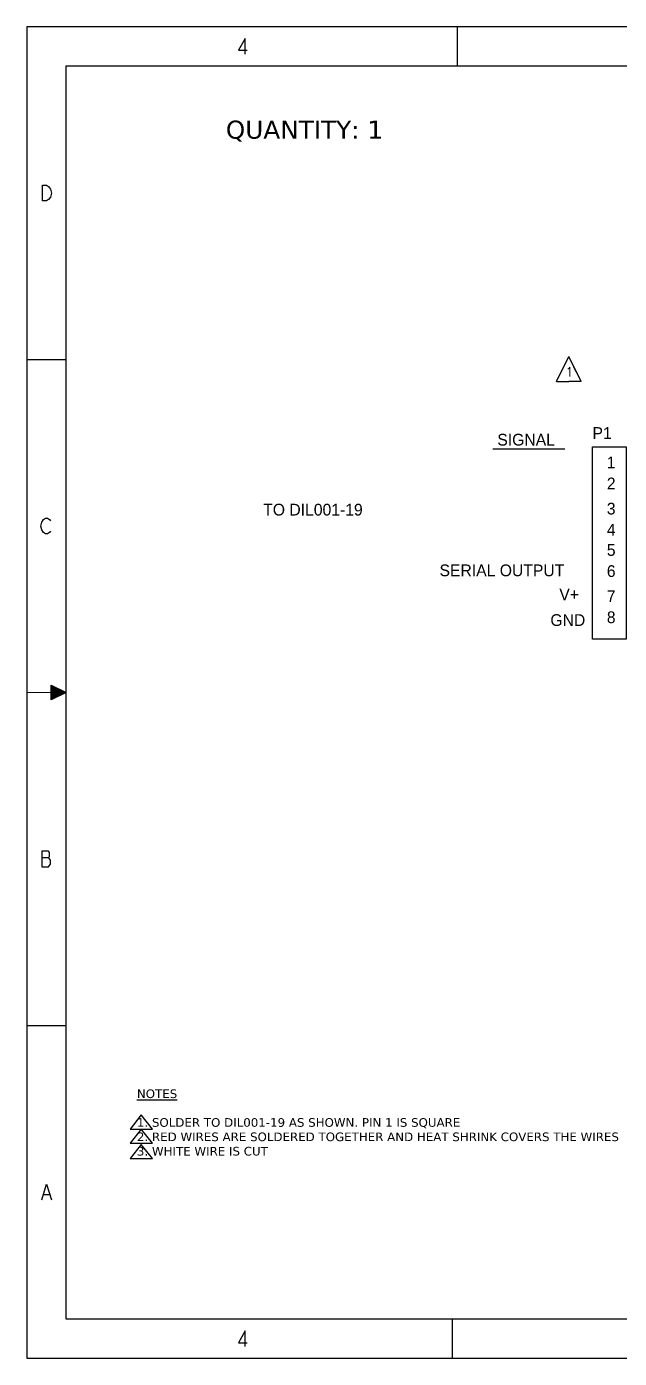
# Model space of a CAD drawing. Extents: x 0 to 22, y 0 to 17.
# Drawn here: x -0.01 to 7.57, y 0 to 17 of the extents above; entities that cross this region are included whole.
import ezdxf

# ---------------------------------------------------------------- set-up
doc = ezdxf.new("R2010")
doc.units = 0
doc.header["$LTSCALE"] = 1.21
doc.header["$MEASUREMENT"] = 0
doc.styles.add('BEC', font='verdana.ttf')
doc.styles.add('BlockDiag', font='romans__.ttf')
doc.styles.get("Standard").update_dxf_attribs({"font": 'txt', "width": 0.8})

msp = doc.modelspace()

# ---------------------------------------------------------------- linework, layer by layer
at = {"color": 7, "linetype": 'Continuous'}
for p, q in [((0, 0), (0, 17)), ((0, 17), (21.99996, 17)), ((5.49996, 16.5), (5.49996, 17)), ((0.5, 0.5), (0.5, 16.5)), ((0.5, 16.5), (21.49996, 16.5)), ((0, 12.75), (0.5, 12.75)), ((0.31, 8.405), (0.31, 8.595)), ((0.31, 8.595), (0.5, 8.5)), ((0.5, 8.5), (0.31, 8.405)), ((0, 4.25), (0.5, 4.25)), ((21.49996, 0.5), (0.5, 0.5)), ((5.43644, 0), (5.43644, 0.5)), ((21.99996, 0), (0, 0))]:
    msp.add_line(p, q, dxfattribs=at)
for p, q in [((6.76428, 12.46972), (6.92163, 12.78836)), ((7.07899, 12.46972), (6.92163, 12.78836)), ((6.76428, 12.46972), (6.92163, 12.46972)), ((7.07899, 12.46972), (6.92163, 12.46972)), ((6.87034, 11.60735), (5.94924, 11.60735))]:
    msp.add_line(p, q)
at = {"color": 2, "linetype": 'Continuous'}
for p, q in [((0.1875, 6.39167), (0.275, 6.39167)), ((0.2125, 2.09167), (0.2875, 2.09167))]:
    msp.add_line(p, q, dxfattribs=at)
for points in [[(2.7875, 16.65), (2.7875, 16.85), (2.7, 16.7), (2.8125, 16.7)], [(0.3, 14.825), (0.275, 14.79167), (0.25, 14.775), (0.2, 14.775), (0.2, 14.975)], [(0.2, 14.975), (0.25, 14.975), (0.275, 14.95833)], [(0.275, 14.95833), (0.3, 14.925), (0.3125, 14.875), (0.3, 14.825)], [(0.1875, 10.675), (0.2125, 10.70833), (0.2375, 10.725), (0.2625, 10.725), (0.2875, 10.70833), (0.3, 10.69167)], [(0.2125, 10.54167), (0.1875, 10.575), (0.175, 10.625), (0.1875, 10.675)], [(0.3, 10.55833), (0.2875, 10.54167), (0.2625, 10.525), (0.2375, 10.525), (0.2125, 10.54167)], [(0.1875, 6.475), (0.1875, 6.275), (0.275, 6.275), (0.2875, 6.29167), (0.3, 6.30833), (0.3, 6.35833)], [(0.3, 6.35833), (0.275, 6.39167), (0.2875, 6.40833), (0.2875, 6.45833), (0.275, 6.475), (0.1875, 6.475)], [(0.1875, 2.025), (0.25, 2.225), (0.3125, 2.025)], [(2.7875, 0.15), (2.7875, 0.35), (2.7, 0.2), (2.8125, 0.2)]]:
    msp.add_lwpolyline(points, dxfattribs=at)
msp.add_lwpolyline([(7.22431, 11.63801), (7.65287, 11.63801), (7.65287, 9.18255), (7.22431, 9.18255)], close=True)
at = {"color": 7, "linetype": 'Continuous', "const_width": 0.01}
msp.add_lwpolyline([(0, 8.5), (0.31, 8.5)], dxfattribs=at)
at = {"flags": 128}
for points in [[(1.45903, 3.1077), (1.31575, 2.92638), (1.60232, 2.92638)], [(1.45903, 2.92743), (1.31575, 2.7461), (1.60232, 2.7461)], [(1.45903, 2.73103), (1.31575, 2.54971), (1.60232, 2.54971)]]:
    msp.add_lwpolyline(points, close=True, dxfattribs=at)
at = {"color": 7, "linetype": 'Continuous'}
msp.add_solid([(0.31, 8.405), (0.31, 8.595), (0.5, 8.5)], dxfattribs=at)

# ---------------------------------------------------------------- texts
for s, height, style, p in [('QUANTITY: 1', 0.23, 'BEC', (2.53964, 15.57019)), ('1\\', 0.11925, 'BlockDiag', (6.87904, 12.53278))]:
    msp.add_text(s, height=height, dxfattribs=dict(style=style)).set_placement(p)
for s, p in [('SIGNAL', (6.00829, 11.65225)), ('P1', (7.22427, 11.73713)), ('1', (7.40707, 11.36226)), ('2', (7.40707, 11.09308)), ('TO DIL001-19', (3.01747, 10.759)), ('3', (7.40707, 10.77214)), ('4', (7.40707, 10.50296)), ('5', (7.40707, 10.24414)), ('SERIAL OUTPUT', (5.26999, 9.98412)), ('6', (7.40707, 9.97496)), ('V+', (6.80018, 9.67658)), ('7', (7.40707, 9.65402)), ('8', (7.40707, 9.38485)), ('GND', (6.68605, 9.34933))]:
    msp.add_text(s, height=0.15).set_placement(p)
at = {"insert": (1.40408, 3.43312), "char_height": 0.11, "width": 6.5131773, "attachment_point": 1, "style": 'BEC'}
msp.add_mtext('{\\LNOTES\\P}\\P1. SOLDER TO DIL001-19 AS SHOWN. PIN 1 IS SQUARE\\P2. RED WIRES ARE SOLDERED TOGETHER AND HEAT SHRINK COVERS THE WIRES\\P3. WHITE WIRE IS CUT', dxfattribs=at)

doc.saveas('drawing.dxf')
